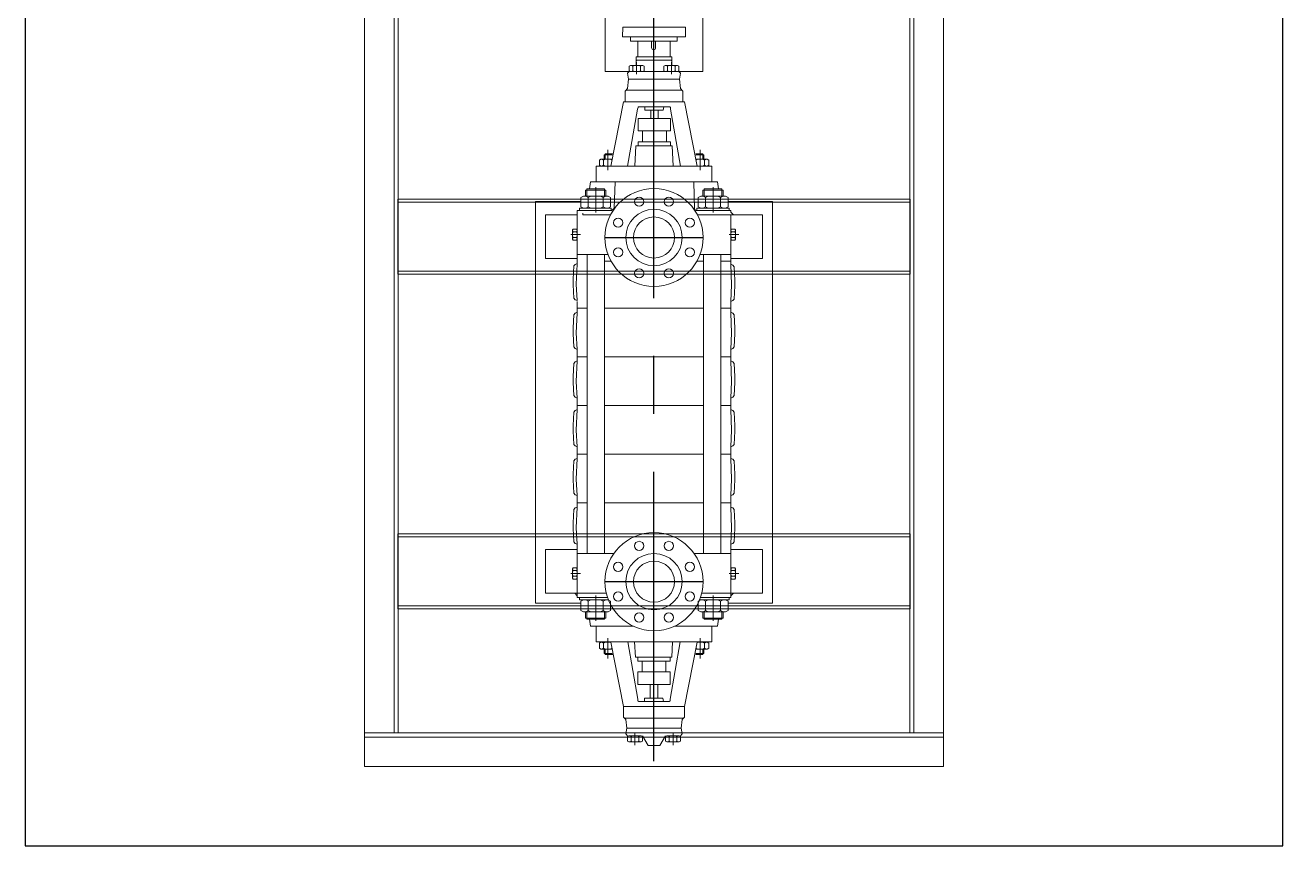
# Model space of a CAD drawing. Header units: metres. Extents: x 397906.3 to 397920.3, y 480840.8 to 480854.5.
# Drawn here: x 397915.719 to 397920.319, y 480847.436 to 480850.439 of the extents above; entities that cross this region are included whole.
import ezdxf

# ---------------------------------------------------------------- set-up
doc = ezdxf.new("R2010")
doc.units = ezdxf.units.M
doc.header["$MEASUREMENT"] = 0
doc.linetypes.add('CENTER', pattern=[2, 1.25, -0.25, 0.25, -0.25])
doc.linetypes.add('HIDDEN', pattern=[0.375, 0.25, -0.125])
for name, color, linetype, lineweight in [('02-ENGINE', 213, 'Continuous', 0), ('10-SKID-P', 213, 'Continuous', 0), ('10-SKID-U', 213, 'Continuous', 0)]:
    doc.layers.add(name, color=color, linetype=linetype, lineweight=lineweight)

# ---------------------------------------------------------------- blocks, each defined once
blk = doc.blocks.new('WIP-Pump-T')
at = {"color": 8, "linetype": 'CENTER'}
for p, q in [((1.2488, 0.0231), (1.2488, 3.7421)), ((1.0372, 2.2844), (1.4604, 2.2844)), ((1.0372, 0.7985), (1.4604, 0.7985))]:
    blk.add_line(p, q, dxfattribs=at)
at = {"layer": '02-ENGINE'}
for p, q in [((1.0384, 3.0008), (1.0384, 3.7421)), ((1.4593, 3.0008), (1.4593, 3.7421)), ((1.1136, 3.1922), (1.1132, 3.1511)), ((1.1132, 3.1511), (1.3844, 3.1511)), ((1.1136, 3.1922), (1.3841, 3.1922)), ((1.1481, 3.1511), (1.1481, 3.1327)), ((1.3495, 3.1511), (1.3495, 3.1327)), ((1.3841, 3.1922), (1.3844, 3.1511)), ((1.1481, 3.1327), (1.3495, 3.1327)), ((1.1789, 3.065), (1.1789, 3.1327)), ((1.2381, 3.1042), (1.2381, 3.1327)), ((1.256, 3.1042), (1.256, 3.1327)), ((1.3187, 3.065), (1.3187, 3.1327)), ((1.3259, 3.065), (1.1718, 3.065)), ((1.1718, 3.0507), (1.1718, 3.065)), ((1.1718, 3.0507), (1.3223, 3.0507)), ((1.1718, 3.0507), (1.1789, 3.0507)), ((1.1718, 3.0472), (1.1753, 3.0507)), ((1.1718, 3.0436), (1.1718, 3.0472)), ((1.1718, 3.027), (1.1718, 3.0436)), ((1.1738, 3.0411), (1.1738, 2.9901)), ((1.3259, 3.0507), (1.3187, 3.0507)), ((1.3259, 3.0472), (1.3223, 3.0507)), ((1.3238, 3.0411), (1.3238, 2.9901)), ((1.3259, 3.0507), (1.3259, 3.065)), ((1.3259, 3.0436), (1.3259, 3.0472)), ((1.3259, 3.027), (1.3259, 3.0436)), ((1.4593, 3.0008), (1.0384, 3.0008)), ((1.1417, 3.0008), (1.1341, 2.9932)), ((1.1341, 2.9932), (1.1382, 2.9687)), ((1.1577, 3.0238), (1.1577, 3.004)), ((1.1899, 3.0238), (1.1899, 3.004)), ((1.3077, 3.0238), (1.3077, 3.004)), ((1.3399, 3.0238), (1.3399, 3.004)), ((1.3559, 3.0008), (1.3635, 2.9932)), ((1.3635, 2.9932), (1.3595, 2.9687)), ((1.1346, 2.9272), (1.1382, 2.9687)), ((1.1382, 2.9687), (1.3595, 2.9687)), ((1.363, 2.9272), (1.3595, 2.9687)), ((1.1239, 2.9165), (1.1346, 2.9272)), ((1.1239, 2.9165), (1.1239, 2.8702)), ((1.3701, 2.9201), (1.1275, 2.9201)), ((1.3737, 2.9165), (1.363, 2.9272)), ((1.3737, 2.9165), (1.3737, 2.8702)), ((1.0619, 2.5928), (1.1168, 2.8702)), ((1.1168, 2.8702), (1.3808, 2.8702)), ((1.1347, 2.5928), (1.1775, 2.8381)), ((1.1775, 2.8381), (1.181, 2.8452)), ((1.181, 2.8452), (1.181, 2.8488)), ((1.181, 2.8488), (1.1882, 2.8488)), ((1.1882, 2.8488), (1.3095, 2.8488)), ((1.2238, 2.8488), (1.2095, 2.8488)), ((1.2095, 2.8488), (1.2095, 2.8345)), ((1.2095, 2.8345), (1.2881, 2.8345)), ((1.2238, 2.8488), (1.2167, 2.8488)), ((1.2345, 2.7977), (1.2345, 2.8345)), ((1.2667, 2.8345), (1.2667, 2.7977)), ((1.2881, 2.8488), (1.281, 2.8488)), ((1.2881, 2.8345), (1.2917, 2.8488)), ((1.3095, 2.8488), (1.3166, 2.8488)), ((1.3166, 2.8488), (1.3202, 2.8452)), ((1.3202, 2.8452), (1.3202, 2.8381)), ((1.3202, 2.8381), (1.363, 2.5928)), ((1.4357, 2.5928), (1.3808, 2.8702)), ((1.181, 2.7443), (1.181, 2.7977)), ((1.181, 2.7977), (1.3202, 2.7977)), ((1.3202, 2.7977), (1.3202, 2.7443)), ((1.3202, 2.7443), (1.181, 2.7443)), ((1.1988, 2.6979), (1.1988, 2.7443)), ((1.3023, 2.6979), (1.3023, 2.7443)), ((1.0491, 2.5749), (1.0491, 2.6628)), ((1.1703, 2.6801), (1.1668, 2.5928)), ((1.3273, 2.6801), (1.1703, 2.6801)), ((1.3202, 2.6979), (1.181, 2.6979)), ((1.181, 2.6979), (1.181, 2.6801)), ((1.3202, 2.6801), (1.3202, 2.6979)), ((1.3309, 2.5928), (1.3273, 2.6801)), ((1.4486, 2.5749), (1.4486, 2.6628)), ((1.031, 2.6187), (1.031, 2.5964)), ((1.0331, 2.6223), (1.0331, 2.6413)), ((1.0331, 2.6413), (1.0683, 2.6413)), ((1.0378, 2.6223), (1.0378, 2.6461)), ((1.0378, 2.6461), (1.069, 2.6461)), ((1.4598, 2.6461), (1.4287, 2.6461)), ((1.4646, 2.6413), (1.4293, 2.6413)), ((1.4598, 2.6223), (1.4598, 2.6461)), ((1.4646, 2.6223), (1.4646, 2.6413)), ((1.4667, 2.6187), (1.4667, 2.5964)), ((1.4985, 2.5928), (0.9991, 2.5928)), ((0.9991, 2.5928), (0.9991, 2.525)), ((1.4985, 2.5928), (1.4985, 2.525)), ((0.9742, 2.525), (0.9704, 2.4948)), ((1.5234, 2.525), (0.9742, 2.525)), ((0.9974, 2.5016), (0.9974, 2.3921)), ((1.0776, 2.411), (1.0811, 2.525)), ((1.4201, 2.525), (1.4236, 2.4074)), ((1.5038, 2.5016), (1.5038, 2.3921)), ((1.5234, 2.525), (1.5272, 2.4948)), ((1.0411, 2.4894), (0.9537, 2.4894)), ((0.9537, 2.4634), (0.9537, 2.4894)), ((1.0356, 2.4948), (0.9591, 2.4948)), ((0.9591, 2.4634), (0.9591, 2.4948)), ((0.9652, 2.457), (0.9652, 2.4174)), ((1.0295, 2.457), (1.0295, 2.4174)), ((1.0356, 2.4634), (1.0356, 2.4948)), ((1.0411, 2.4634), (1.0411, 2.4894)), ((1.5475, 2.4894), (1.4601, 2.4894)), ((1.4601, 2.4634), (1.4601, 2.4894)), ((1.5421, 2.4948), (1.4656, 2.4948)), ((1.4656, 2.4634), (1.4656, 2.4948)), ((1.4717, 2.457), (1.4717, 2.4174)), ((1.536, 2.457), (1.536, 2.4174)), ((1.5421, 2.4634), (1.5421, 2.4948)), ((1.5475, 2.4634), (1.5475, 2.4894)), ((0.7374, 2.4395), (0.933, 2.4395)), ((0.7374, 2.4395), (0.7374, 0.7058)), ((0.9172, 2.4003), (1.0633, 2.4003)), ((0.9172, 2.1686), (0.9172, 2.4003)), ((0.9278, 2.411), (1.0633, 2.411)), ((0.9278, 2.411), (0.9278, 2.4003)), ((0.9385, 2.411), (0.9528, 2.411)), ((0.9421, 2.3824), (0.9421, 2.3896)), ((1.0384, 2.411), (1.0526, 2.411)), ((1.0633, 2.411), (1.0633, 2.4003)), ((1.4343, 2.411), (1.5733, 2.411)), ((1.4343, 2.4003), (1.4343, 2.411)), ((1.4343, 2.4003), (1.5805, 2.4003)), ((1.5682, 2.4395), (1.7602, 2.4395)), ((1.5733, 2.411), (1.5733, 2.4003)), ((1.5805, 2.4003), (1.5805, 2.3931)), ((1.5805, 2.3931), (1.5912, 2.3824)), ((1.7602, 2.4395), (1.7602, 0.7058)), ((0.9172, 2.3824), (0.7802, 2.3824)), ((0.7802, 2.1935), (0.7802, 2.3824)), ((0.9457, 2.3824), (0.9421, 2.3824)), ((0.9457, 2.3824), (1.0613, 2.3824)), ((1.7174, 2.3824), (1.4364, 2.3824)), ((1.5805, 2.3824), (1.5805, 2.1686)), ((1.5912, 2.3824), (1.5947, 2.3824)), ((1.7174, 2.1935), (1.7174, 2.3824)), ((0.9315, 2.2969), (0.8904, 2.2969)), ((0.9147, 2.309), (0.8999, 2.309)), ((0.9147, 2.2848), (0.8999, 2.2848)), ((1.6144, 2.2969), (1.5734, 2.2969)), ((1.5977, 2.309), (1.5829, 2.309)), ((1.5977, 2.2848), (1.5829, 2.2848)), ((0.7802, 2.1935), (0.9172, 2.1935)), ((1.0502, 2.2113), (0.9172, 2.2113)), ((0.9599, 2.2113), (0.9599, 0.9197)), ((1.0348, 2.2113), (1.0348, 0.9197)), ((1.0348, 2.1828), (1.0632, 2.1828)), ((1.4344, 2.1828), (1.4628, 2.1828)), ((1.4474, 2.2113), (1.5805, 2.2113)), ((1.4628, 2.2113), (1.4628, 0.9197)), ((1.5377, 2.2113), (1.5377, 0.9197)), ((1.5805, 2.1828), (1.5377, 2.1828)), ((1.5805, 2.1935), (1.7174, 2.1935)), ((0.9172, 2.1686), (0.9136, 2.083)), ((1.584, 2.0794), (1.5805, 2.1686)), ((0.9136, 2.083), (0.9172, 2.0117)), ((1.5805, 2.0081), (1.584, 2.0794)), ((0.9172, 1.9582), (0.9136, 1.8727)), ((0.9172, 1.9582), (0.9172, 2.0081)), ((0.9172, 1.9796), (0.9599, 1.9796)), ((1.0348, 1.9796), (1.4628, 1.9796)), ((1.5805, 1.9796), (1.5377, 1.9796)), ((1.5805, 1.9582), (1.5805, 2.0081)), ((1.5805, 1.9582), (1.584, 1.8727)), ((0.9136, 1.8727), (0.9172, 1.8014)), ((1.584, 1.8727), (1.5805, 1.8014)), ((0.9172, 1.7515), (0.9172, 1.8014)), ((1.5805, 1.7515), (1.5805, 1.8014)), ((0.9172, 1.7515), (0.9136, 1.6624)), ((0.9172, 1.7693), (0.9599, 1.7693)), ((1.0348, 1.7693), (1.4628, 1.7693)), ((1.5805, 1.7693), (1.5377, 1.7693)), ((1.5805, 1.7515), (1.584, 1.6624)), ((0.9136, 1.6624), (0.9172, 1.5911)), ((1.584, 1.6624), (1.5805, 1.5911)), ((0.9172, 1.5411), (0.9172, 1.5911)), ((1.5805, 1.5411), (1.5805, 1.5911)), ((0.9172, 1.5411), (0.9136, 1.452)), ((0.9172, 1.559), (0.9599, 1.559)), ((1.0348, 1.559), (1.4628, 1.559)), ((1.5805, 1.559), (1.5377, 1.559)), ((1.5805, 1.5411), (1.584, 1.452)), ((0.9136, 1.452), (0.9172, 1.3807)), ((1.584, 1.452), (1.5805, 1.3807)), ((0.9172, 1.3308), (0.9172, 1.3807)), ((1.5805, 1.3308), (1.5805, 1.3807)), ((0.9172, 1.3308), (0.9136, 1.2417)), ((0.9172, 1.3486), (0.9599, 1.3486)), ((1.0348, 1.3486), (1.4628, 1.3486)), ((1.5805, 1.3486), (1.5377, 1.3486)), ((1.5805, 1.3308), (1.584, 1.2417)), ((0.9136, 1.2417), (0.9172, 1.1704)), ((1.584, 1.2417), (1.5805, 1.1704)), ((0.9172, 1.1205), (0.9172, 1.1704)), ((1.5805, 1.1205), (1.5805, 1.1704)), ((0.9172, 1.1205), (0.9136, 1.0314)), ((0.9172, 1.1383), (0.9599, 1.1383)), ((1.0348, 1.1383), (1.4628, 1.1383)), ((1.5805, 1.1383), (1.5377, 1.1383)), ((1.5805, 1.1205), (1.584, 1.0314)), ((0.9136, 1.0314), (0.9172, 0.9601)), ((1.584, 1.0314), (1.5805, 0.9601)), ((0.9172, 0.9375), (0.7802, 0.9375)), ((0.7802, 0.7486), (0.7802, 0.9375)), ((0.9172, 0.9197), (0.9172, 0.9601)), ((0.9172, 0.9197), (0.9172, 0.9265)), ((1.5805, 0.9197), (1.5805, 0.9601)), ((1.5805, 0.9375), (1.7174, 0.9375)), ((1.7174, 0.7486), (1.7174, 0.9375)), ((0.9172, 0.7307), (0.9172, 0.9197)), ((1.0753, 0.9197), (0.9172, 0.9197)), ((1.4223, 0.9197), (1.5805, 0.9197)), ((1.5805, 0.7307), (1.5805, 0.9197)), ((0.9315, 0.8341), (0.8904, 0.8341)), ((0.9147, 0.8462), (0.8999, 0.8462)), ((0.9147, 0.822), (0.8999, 0.822)), ((1.6144, 0.8341), (1.5734, 0.8341)), ((1.5977, 0.8462), (1.5829, 0.8462)), ((1.5977, 0.822), (1.5829, 0.822)), ((0.9295, 0.7058), (0.7374, 0.7058)), ((0.7802, 0.7486), (1.0432, 0.7486)), ((0.9172, 0.7379), (0.9065, 0.7486)), ((0.9172, 0.7307), (1.0483, 0.7307)), ((0.9278, 0.72), (0.9278, 0.7307)), ((0.9278, 0.72), (1.0523, 0.72)), ((0.9385, 0.72), (0.9528, 0.72)), ((0.9652, 0.674), (0.9652, 0.7136)), ((0.9974, 0.6294), (0.9974, 0.7389)), ((1.0295, 0.674), (1.0295, 0.7136)), ((1.0384, 0.72), (1.0526, 0.72)), ((1.4454, 0.72), (1.5733, 0.72)), ((1.4493, 0.7307), (1.5805, 0.7307)), ((1.7174, 0.7486), (1.4545, 0.7486)), ((1.4717, 0.674), (1.4717, 0.7136)), ((1.5038, 0.6294), (1.5038, 0.7389)), ((1.536, 0.674), (1.536, 0.7136)), ((1.5682, 0.7058), (1.7602, 0.7058)), ((1.5733, 0.72), (1.5733, 0.7307)), ((1.5805, 0.7379), (1.5912, 0.7486)), ((1.5912, 0.7486), (1.5947, 0.7486)), ((0.9537, 0.6676), (0.9537, 0.6416)), ((0.9591, 0.6676), (0.9591, 0.6362)), ((1.0356, 0.6676), (1.0356, 0.6362)), ((1.0411, 0.6676), (1.0411, 0.6416)), ((1.4601, 0.6676), (1.4601, 0.6416)), ((1.4656, 0.6676), (1.4656, 0.6362)), ((1.5421, 0.6676), (1.5421, 0.6362)), ((1.5475, 0.6676), (1.5475, 0.6416)), ((1.0411, 0.6416), (0.9537, 0.6416)), ((1.0356, 0.6362), (0.9591, 0.6362)), ((0.9742, 0.606), (0.9704, 0.6362)), ((1.1609, 0.606), (0.9742, 0.606)), ((0.9991, 0.5382), (0.9991, 0.606)), ((1.5234, 0.606), (1.3367, 0.606)), ((1.5475, 0.6416), (1.4601, 0.6416)), ((1.5421, 0.6362), (1.4656, 0.6362)), ((1.4985, 0.5382), (1.4985, 0.606)), ((1.5234, 0.606), (1.5272, 0.6362)), ((1.0491, 0.5549), (1.0491, 0.4671)), ((1.4486, 0.5549), (1.4486, 0.4671)), ((1.4985, 0.5382), (0.9991, 0.5382)), ((1.031, 0.5112), (1.031, 0.5335)), ((1.0331, 0.5076), (1.0331, 0.4885)), ((1.0378, 0.5076), (1.0378, 0.4837)), ((1.0619, 0.5371), (1.1168, 0.2597)), ((1.1792, 0.2918), (1.1365, 0.5382)), ((1.1685, 0.4727), (1.165, 0.5382)), ((1.3184, 0.2918), (1.3612, 0.5382)), ((1.3291, 0.5382), (1.3255, 0.4727)), ((1.4357, 0.5371), (1.3808, 0.2597)), ((1.4598, 0.5076), (1.4598, 0.4837)), ((1.4646, 0.5076), (1.4646, 0.4885)), ((1.4667, 0.5112), (1.4667, 0.5335)), ((1.0331, 0.4885), (1.0683, 0.4885)), ((1.0378, 0.4837), (1.069, 0.4837)), ((1.3255, 0.4727), (1.1685, 0.4727)), ((1.1792, 0.4549), (1.1792, 0.4727)), ((1.3184, 0.4549), (1.1792, 0.4549)), ((1.1971, 0.4549), (1.1971, 0.4085)), ((1.3006, 0.4549), (1.3006, 0.4085)), ((1.3184, 0.4727), (1.3184, 0.4549)), ((1.4598, 0.4837), (1.4287, 0.4837)), ((1.4646, 0.4885), (1.4293, 0.4885)), ((1.1792, 0.4085), (1.1792, 0.355)), ((1.3184, 0.4085), (1.1792, 0.4085)), ((1.3184, 0.355), (1.3184, 0.4085)), ((1.1792, 0.355), (1.3184, 0.355)), ((1.2327, 0.355), (1.2327, 0.2953)), ((1.2649, 0.2953), (1.2649, 0.355)), ((1.1792, 0.2846), (1.1792, 0.2918)), ((1.1828, 0.2811), (1.1792, 0.2846)), ((1.1899, 0.2811), (1.1828, 0.2811)), ((1.1864, 0.2811), (1.3077, 0.2811)), ((1.2078, 0.2811), (1.2078, 0.2953)), ((1.2078, 0.2953), (1.2863, 0.2953)), ((1.222, 0.2811), (1.2078, 0.2811)), ((1.222, 0.2811), (1.2149, 0.2811)), ((1.2863, 0.2811), (1.2792, 0.2811)), ((1.2863, 0.2953), (1.2899, 0.2811)), ((1.3077, 0.2811), (1.3148, 0.2811)), ((1.3148, 0.2811), (1.3184, 0.2846)), ((1.3184, 0.2846), (1.3184, 0.2918)), ((1.1168, 0.2133), (1.1168, 0.2597)), ((1.1168, 0.2597), (1.3808, 0.2597)), ((1.3808, 0.2133), (1.3808, 0.2597)), ((1.1168, 0.2133), (1.1275, 0.2027)), ((1.3773, 0.2098), (1.1203, 0.2098)), ((1.127, 0.141), (1.131, 0.1654)), ((1.1275, 0.2027), (1.131, 0.1654)), ((1.131, 0.1654), (1.3666, 0.1654)), ((1.3701, 0.2027), (1.3666, 0.1654)), ((1.3707, 0.141), (1.3666, 0.1654)), ((1.3808, 0.2133), (1.3701, 0.2027)), ((1.1346, 0.1333), (1.127, 0.141)), ((1.1506, 0.1103), (1.1506, 0.1301)), ((1.1667, 0.0931), (1.1667, 0.144)), ((1.1828, 0.1103), (1.1828, 0.1301)), ((1.1989, 0.1333), (1.2238, 0.0905)), ((1.2988, 0.1333), (1.2738, 0.0905)), ((1.3149, 0.1103), (1.3149, 0.1301)), ((1.3309, 0.0931), (1.3309, 0.144)), ((1.347, 0.1103), (1.347, 0.1301)), ((1.363, 0.1333), (1.3707, 0.141)), ((1.2738, 0.0905), (1.2238, 0.0905))]:
    blk.add_line(p, q, dxfattribs=at)
for points in [[(1.1417, 3.004), (1.1417, 3.0238), (1.1472, 3.027), (1.2004, 3.027), (1.206, 3.0238), (1.206, 3.004), (1.2004, 3.0008), (1.1472, 3.0008)], [(1.356, 3.004), (1.356, 3.0238), (1.3504, 3.027), (1.2972, 3.027), (1.2916, 3.0238), (1.2916, 3.004), (1.2972, 3.0008), (1.3504, 3.0008)], [(0.933, 2.4174), (0.933, 2.457), (0.9442, 2.4634), (1.0506, 2.4634), (1.0617, 2.457), (1.0617, 2.4174), (1.0506, 2.411), (0.9442, 2.411)], [(1.4395, 2.4174), (1.4395, 2.457), (1.4506, 2.4634), (1.557, 2.4634), (1.5682, 2.457), (1.5682, 2.4174), (1.557, 2.411), (1.4506, 2.411)], [(0.8999, 2.2728), (0.9147, 2.2728), (0.9172, 2.2769), (0.9172, 2.3168), (0.9147, 2.321), (0.8999, 2.321), (0.8975, 2.3168), (0.8975, 2.2769)], [(1.5829, 2.2728), (1.5977, 2.2728), (1.6001, 2.2769), (1.6001, 2.3168), (1.5977, 2.321), (1.5829, 2.321), (1.5805, 2.3168), (1.5805, 2.2769)], [(0.8999, 0.81), (0.9147, 0.81), (0.9172, 0.8142), (0.9172, 0.8541), (0.9147, 0.8582), (0.8999, 0.8582), (0.8975, 0.8541), (0.8975, 0.8142)], [(1.5829, 0.81), (1.5977, 0.81), (1.6001, 0.8142), (1.6001, 0.8541), (1.5977, 0.8582), (1.5829, 0.8582), (1.5805, 0.8541), (1.5805, 0.8142)], [(0.933, 0.7136), (0.933, 0.674), (0.9442, 0.6676), (1.0506, 0.6676), (1.0617, 0.674), (1.0617, 0.7136), (1.0506, 0.72), (0.9442, 0.72)], [(1.4395, 0.7136), (1.4395, 0.674), (1.4506, 0.6676), (1.557, 0.6676), (1.5682, 0.674), (1.5682, 0.7136), (1.557, 0.72), (1.4506, 0.72)], [(1.1345, 0.1301), (1.1345, 0.1103), (1.1401, 0.1071), (1.1933, 0.1071), (1.1989, 0.1103), (1.1989, 0.1301), (1.1933, 0.1333), (1.1401, 0.1333)], [(1.3631, 0.1301), (1.3631, 0.1103), (1.3575, 0.1071), (1.3043, 0.1071), (1.2988, 0.1103), (1.2988, 0.1301), (1.3043, 0.1333), (1.3575, 0.1333)]]:
    blk.add_lwpolyline(points, close=True, dxfattribs=at)
for points in [[(1.1633, 3.027), (1.1577, 3.0238), (1.1522, 3.027)], [(1.1633, 3.0008), (1.1577, 3.004), (1.1522, 3.0008)], [(1.1843, 3.027), (1.1899, 3.0238), (1.1955, 3.027)], [(1.1843, 3.0008), (1.1899, 3.004), (1.1955, 3.0008)], [(1.3133, 3.027), (1.3077, 3.0238), (1.3021, 3.027)], [(1.3133, 3.0008), (1.3077, 3.004), (1.3021, 3.0008)], [(1.3343, 3.027), (1.3399, 3.0238), (1.3455, 3.027)], [(1.3343, 3.0008), (1.3399, 3.004), (1.3455, 3.0008)], [(1.0619, 2.5928), (1.0191, 2.5928), (1.0129, 2.5964), (1.0129, 2.6187), (1.0191, 2.6223), (1.0658, 2.6223)], [(1.0372, 2.6223), (1.031, 2.6187), (1.0247, 2.6223)], [(1.0609, 2.6223), (1.0655, 2.6196)], [(1.4357, 2.5928), (1.4785, 2.5928), (1.4848, 2.5964), (1.4848, 2.6187), (1.4785, 2.6223), (1.4318, 2.6223)], [(1.4367, 2.6223), (1.4322, 2.6196)], [(1.4604, 2.6223), (1.4667, 2.6187), (1.4729, 2.6223)], [(1.0372, 2.5928), (1.031, 2.5964), (1.0247, 2.5928)], [(1.4604, 2.5928), (1.4667, 2.5964), (1.4729, 2.5928)], [(0.9763, 2.4634), (0.9652, 2.457), (0.954, 2.4634)], [(1.0184, 2.4634), (1.0295, 2.457), (1.0407, 2.4634)], [(1.4828, 2.4634), (1.4717, 2.457), (1.4605, 2.4634)], [(1.5249, 2.4634), (1.536, 2.457), (1.5471, 2.4634)], [(0.9763, 2.411), (0.9652, 2.4174), (0.954, 2.411)], [(1.0184, 2.411), (1.0295, 2.4174), (1.0407, 2.411)], [(1.4828, 2.411), (1.4717, 2.4174), (1.4605, 2.411)], [(1.5249, 2.411), (1.536, 2.4174), (1.5471, 2.411)], [(0.8975, 2.3048), (0.8999, 2.309), (0.8975, 2.3131)], [(0.8975, 2.289), (0.8999, 2.2848), (0.8975, 2.2806)], [(0.9172, 2.3048), (0.9147, 2.309), (0.9172, 2.3131)], [(0.9172, 2.289), (0.9147, 2.2848), (0.9172, 2.2806)], [(1.5805, 2.3048), (1.5829, 2.309), (1.5805, 2.3131)], [(1.5805, 2.289), (1.5829, 2.2848), (1.5805, 2.2806)], [(1.6001, 2.3048), (1.5977, 2.309), (1.6001, 2.3131)], [(1.6001, 2.289), (1.5977, 2.2848), (1.6001, 2.2806)], [(0.9172, 2.1721), (0.9085, 2.1684), (0.9029, 2.1614), (0.8993, 2.1044), (0.8993, 2.0794), (0.9029, 2.0224), (0.9085, 2.0154), (0.9172, 2.0117)], [(1.5805, 2.1686), (1.5891, 2.1649), (1.5947, 2.1579), (1.5983, 2.1008), (1.5983, 2.0759), (1.5947, 2.0188), (1.5891, 2.0118), (1.5805, 2.0081)], [(0.9172, 1.9618), (0.9085, 1.9581), (0.9029, 1.9511), (0.8993, 1.8941), (0.8993, 1.8691), (0.9029, 1.8121), (0.9085, 1.8051), (0.9172, 1.8014)], [(1.5805, 1.9618), (1.5891, 1.9581), (1.5947, 1.9511), (1.5983, 1.8941), (1.5983, 1.8691), (1.5947, 1.8121), (1.5891, 1.8051), (1.5805, 1.8014)], [(0.9172, 1.7515), (0.9085, 1.7478), (0.9029, 1.7408), (0.8993, 1.6837), (0.8993, 1.6588), (0.9029, 1.6018), (0.9085, 1.5948), (0.9172, 1.5911)], [(1.5805, 1.7515), (1.5891, 1.7478), (1.5947, 1.7408), (1.5983, 1.6837), (1.5983, 1.6588), (1.5947, 1.6018), (1.5891, 1.5948), (1.5805, 1.5911)], [(0.9172, 1.5411), (0.9085, 1.5374), (0.9029, 1.5305), (0.8993, 1.4734), (0.8993, 1.4485), (0.9029, 1.3914), (0.9085, 1.3844), (0.9172, 1.3807)], [(1.5805, 1.5411), (1.5891, 1.5374), (1.5947, 1.5305), (1.5983, 1.4734), (1.5983, 1.4485), (1.5947, 1.3914), (1.5891, 1.3844), (1.5805, 1.3807)], [(0.9172, 1.3308), (0.9085, 1.3271), (0.9029, 1.3201), (0.8993, 1.2631), (0.8993, 1.2381), (0.9029, 1.1811), (0.9085, 1.1741), (0.9172, 1.1704)], [(1.5805, 1.3308), (1.5891, 1.3271), (1.5947, 1.3201), (1.5983, 1.2631), (1.5983, 1.2381), (1.5947, 1.1811), (1.5891, 1.1741), (1.5805, 1.1704)], [(0.9172, 1.1205), (0.9085, 1.1168), (0.9029, 1.1098), (0.8993, 1.0528), (0.8993, 1.0278), (0.9029, 0.9708), (0.9085, 0.9638), (0.9172, 0.9601)], [(1.5805, 1.1205), (1.5891, 1.1168), (1.5947, 1.1098), (1.5983, 1.0528), (1.5983, 1.0278), (1.5947, 0.9708), (1.5891, 0.9638), (1.5805, 0.9601)], [(0.8975, 0.842), (0.8999, 0.8462), (0.8975, 0.8504)], [(0.8975, 0.8262), (0.8999, 0.822), (0.8975, 0.8179)], [(0.9172, 0.842), (0.9147, 0.8462), (0.9172, 0.8504)], [(0.9172, 0.8262), (0.9147, 0.822), (0.9172, 0.8179)], [(1.5805, 0.842), (1.5829, 0.8462), (1.5805, 0.8504)], [(1.5805, 0.8262), (1.5829, 0.822), (1.5805, 0.8179)], [(1.6001, 0.842), (1.5977, 0.8462), (1.6001, 0.8504)], [(1.6001, 0.8262), (1.5977, 0.822), (1.6001, 0.8179)], [(0.9763, 0.72), (0.9652, 0.7136), (0.954, 0.72)], [(1.0184, 0.72), (1.0295, 0.7136), (1.0407, 0.72)], [(1.4828, 0.72), (1.4717, 0.7136), (1.4605, 0.72)], [(1.5249, 0.72), (1.536, 0.7136), (1.5471, 0.72)], [(0.9763, 0.6676), (0.9652, 0.674), (0.954, 0.6676)], [(1.0184, 0.6676), (1.0295, 0.674), (1.0407, 0.6676)], [(1.4828, 0.6676), (1.4717, 0.674), (1.4605, 0.6676)], [(1.5249, 0.6676), (1.536, 0.674), (1.5471, 0.6676)], [(1.0619, 0.5371), (1.0191, 0.5371), (1.0129, 0.5335), (1.0129, 0.5112), (1.0191, 0.5076), (1.0658, 0.5076)], [(1.0372, 0.5371), (1.031, 0.5335), (1.0247, 0.5371)], [(1.0372, 0.5076), (1.031, 0.5112), (1.0247, 0.5076)], [(1.0609, 0.5076), (1.0655, 0.5102)], [(1.4357, 0.5371), (1.4785, 0.5371), (1.4848, 0.5335), (1.4848, 0.5112), (1.4785, 0.5076), (1.4318, 0.5076)], [(1.4367, 0.5076), (1.4322, 0.5102)], [(1.4604, 0.5371), (1.4667, 0.5335), (1.4729, 0.5371)], [(1.4604, 0.5076), (1.4667, 0.5112), (1.4729, 0.5076)], [(1.1562, 0.1333), (1.1506, 0.1301), (1.145, 0.1333)], [(1.1562, 0.1071), (1.1506, 0.1103), (1.145, 0.1071)], [(1.1772, 0.1333), (1.1828, 0.1301), (1.1884, 0.1333)], [(1.1772, 0.1071), (1.1828, 0.1103), (1.1884, 0.1071)], [(1.3204, 0.1333), (1.3149, 0.1301), (1.3093, 0.1333)], [(1.3204, 0.1071), (1.3149, 0.1103), (1.3093, 0.1071)], [(1.3414, 0.1333), (1.347, 0.1301), (1.3526, 0.1333)], [(1.3414, 0.1071), (1.347, 0.1103), (1.3526, 0.1071)]]:
    blk.add_lwpolyline(points, dxfattribs=at)
for centre, radius in [((1.2488, 2.2844), 0.2116), ((1.1848, 2.439), 0.0197), ((1.3128, 2.439), 0.0197), ((1.2488, 2.2844), 0.1218), ((1.0942, 2.3484), 0.0197), ((1.2488, 2.2844), 0.0886), ((1.4034, 2.3484), 0.0197), ((1.0942, 2.2204), 0.0197), ((1.4034, 2.2204), 0.0197), ((1.1848, 2.1298), 0.0197), ((1.3128, 2.1298), 0.0197), ((1.2488, 0.7985), 0.2116), ((1.1848, 0.953), 0.0197), ((1.3128, 0.953), 0.0197), ((1.0942, 0.8625), 0.0197), ((1.2488, 0.7985), 0.1218), ((1.2488, 0.7985), 0.0886), ((1.4034, 0.8625), 0.0197), ((1.0942, 0.7344), 0.0197), ((1.4034, 0.7344), 0.0197), ((1.1848, 0.6439), 0.0197), ((1.3128, 0.6439), 0.0197)]:
    blk.add_circle(centre, radius, dxfattribs=at)
for centre, radius, start, end in [((1.247, 3.1042), 0.00891, 180, 0), ((1.0385, 2.4483), 0.0541, 297.3794, 316.3604), ((1.4397, 2.4199), 0.0203, 217.875, 254.7449)]:
    blk.add_arc(centre, radius, start, end, dxfattribs=at)
at = {"layer": '10-SKID-P', "linetype": 'HIDDEN', "ltscale": 200}
for p, q in [((2.3543, 2.4364), (0.1433, 2.4364)), ((2.3543, 2.1396), (0.1433, 2.1396)), ((2.3543, 0.9914), (0.1433, 0.9914)), ((2.3543, 0.6946), (0.1433, 0.6946))]:
    blk.add_line(p, q, dxfattribs=at)
at = {"layer": '10-SKID-P'}
for points in [[(2.3543, 2.4493), (0.1433, 2.4493), (0.1433, 2.1267), (2.3543, 2.1267), (2.3543, 2.4493)], [(2.3543, 1.0043), (0.1433, 1.0043), (0.1433, 0.6817), (2.3543, 0.6817), (2.3543, 1.0043)]]:
    blk.add_lwpolyline(points, dxfattribs=at)
at = {"layer": '10-SKID-U'}
for p, q in [((0, 7.67), (0, 0)), ((2.3525, 0.1452), (2.3525, 7.67)), ((2.4976, 0), (2.4976, 7.67)), ((0, 0.1452), (2.4976, 0.1452)), ((0, 0), (2.4976, 0))]:
    blk.add_line(p, q, dxfattribs=at)
at = {"layer": '10-SKID-U', "linetype": 'HIDDEN', "ltscale": 200}
for p, q in [((2.3702, 0.1452), (2.3702, 7.67)), ((0, 0.1274), (2.4976, 0.1274))]:
    blk.add_line(p, q, dxfattribs=at)
blk.add_lwpolyline([(0.1274, 7.67), (0.1274, 0.1452)], dxfattribs=at)
at = {"layer": '10-SKID-U'}
blk.add_lwpolyline([(0.1452, 7.67), (0.1452, 0.1452)], dxfattribs=at)

msp = doc.modelspace()

# ---------------------------------------------------------------- linework, layer by layer
at = {"elevation": 7.622}
msp.add_lwpolyline([(397915.7189, 480854.516), (397915.7189, 480847.436), (397920.3189, 480847.436), (397920.3189, 480854.516)], close=True, dxfattribs=at)

# ---------------------------------------------------------------- block references
at = {"xscale": 0.8474630183703425, "yscale": 0.8474630183703425, "zscale": 0.8474630183703425}
msp.add_blockref('WIP-Pump-T', (397916.9606, 480847.726, 7.622), dxfattribs=at)

doc.saveas('drawing.dxf')
